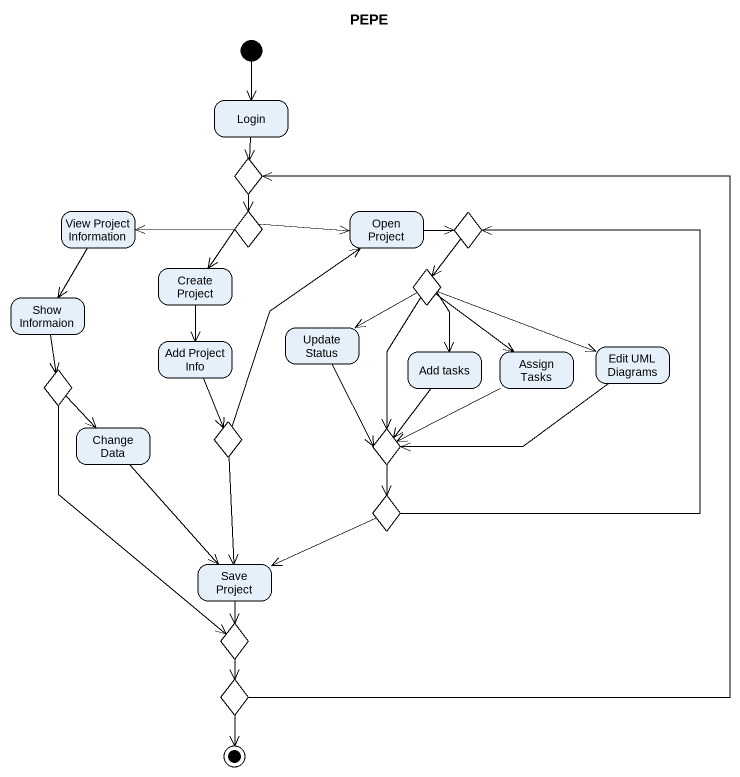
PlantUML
@startuml
title PEPE
hide empty description
state Login
state choice1 <<choice>>
state "View Project Information" as View_Project_Information
state choice2 <<choice>>
state "Open Project" as Open_Project
state choice3 <<choice>>
state "Create Project" as Create_Project
state choice4 <<choice>>
state "Show Informaion" as Show_Informaion
state "Add Project Info" as Add_Project_Info
state "Update Status" as Update_Status
state choice5 <<choice>>
state "Add tasks" as Add_tasks
state "Assign Tasks" as Assign_Tasks
state "Edit UML Diagrams" as Edit_UML_Diagrams
state "Change Data" as Change_Data
state choice6 <<choice>>
state choice7 <<choice>>
state choice8 <<choice>>
state "Save Project" as Save_Project
state choice9 <<choice>>
state choice10 <<choice>>
[*] --> Login
Login --> choice1
choice1 --> choice2
View_Project_Information --> Show_Informaion
choice2 -left-> View_Project_Information
choice2 -right-> Open_Project
choice2 --> Create_Project
Open_Project -right-> choice3
choice3 --> choice4
Create_Project --> Add_Project_Info
choice4 -left-> Update_Status
choice4 --> Add_tasks
choice4 --> Assign_Tasks
choice4 -right-> Edit_UML_Diagrams
choice4 --> choice7
Show_Informaion --> choice5
Add_Project_Info --> choice6
Update_Status --> choice7
choice5 --> Change_Data
choice5 --> choice9
Add_tasks --> choice7
Assign_Tasks -left-> choice7
Edit_UML_Diagrams -left-> choice7
Change_Data --> Save_Project
choice6 -up-> Open_Project
choice6 --> Save_Project
choice7 --> choice8
choice8 -up-> choice3
choice8 -left-> Save_Project
Save_Project --> choice9
choice9 --> choice10
choice10 -up-> choice1
choice10 --> [*]
@enduml
